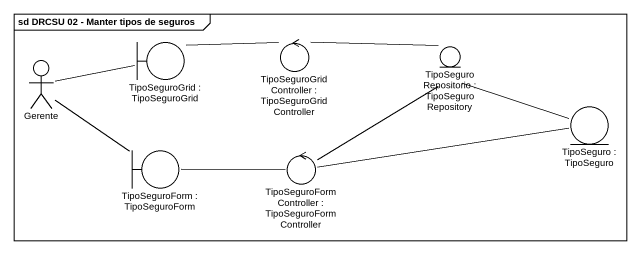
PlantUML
@startuml
mainframe sd DRCSU 02 - Manter tipos de seguros
boundary "TipoSeguroGrid : TipoSeguroGrid" as TipoSeguroGrid
control "TipoSeguroGridController : TipoSeguroGridController" as TipoSeguroGridController
entity "TipoSeguroRepositorio : TipoSeguroRepository" as TipoSeguroRepositorio
actor Gerente
entity "TipoSeguro : TipoSeguro" as TipoSeguro
boundary "TipoSeguroForm : TipoSeguroForm" as TipoSeguroForm
control "TipoSeguroFormController : TipoSeguroFormController" as TipoSeguroFormController
TipoSeguroGrid -right- TipoSeguroGridController
TipoSeguroGridController -right- TipoSeguroRepositorio
TipoSeguroRepositorio -right- TipoSeguro
Gerente -right- TipoSeguroGrid
Gerente -- TipoSeguroForm
TipoSeguroForm -right- TipoSeguroFormController
TipoSeguroFormController -up- TipoSeguroRepositorio
TipoSeguroFormController -right- TipoSeguro
@enduml
